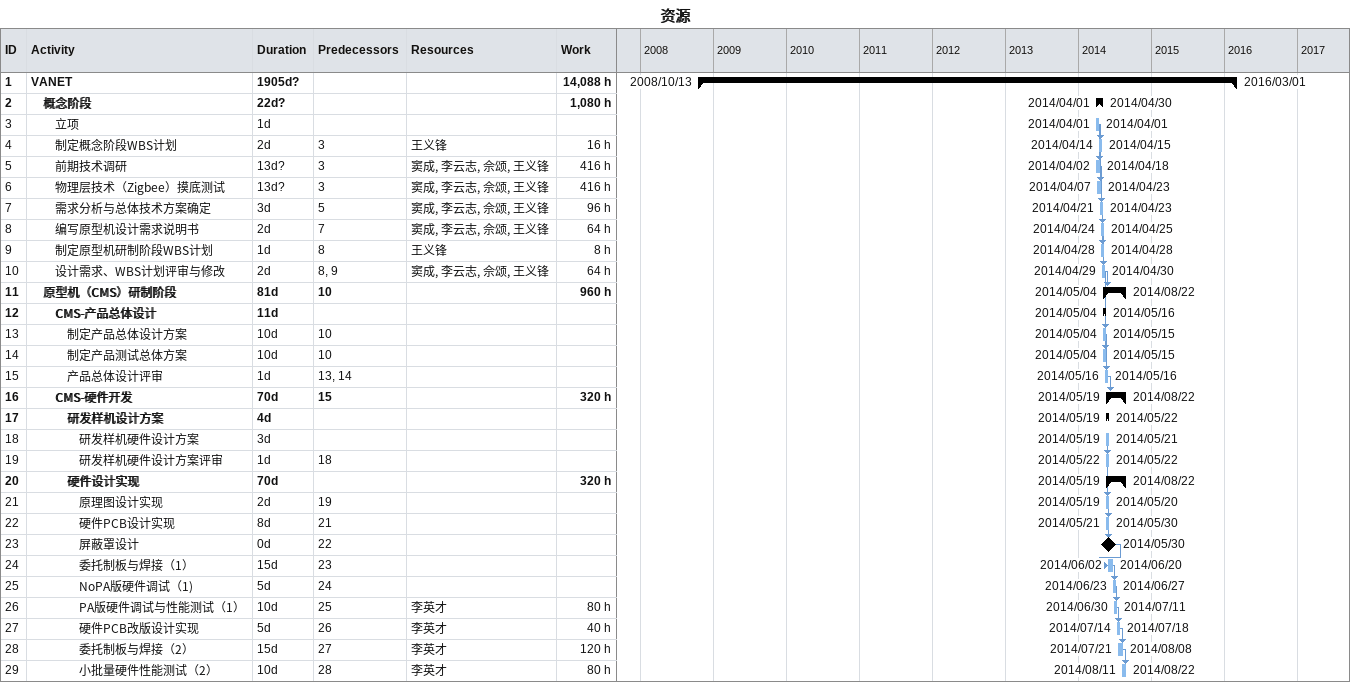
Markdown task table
资源

| ID | Level | Task | Duration | Start | Finish | Predecessors | Resources | Work (h) |
|---|---|---|---|---|---|---|---|---|
| 1 | 1 | **VANET** | 1905d? | 2008-10-13 | 2016-03-01 |  |  | 14088 |
| 2 | 2 | **概念阶段** | 22d? | 2014-04-01 | 2014-04-30 |  |  | 1080 |
| 3 | 3 | 立项 | 1d | 2014-04-01 | 2014-04-01 |  |  |  |
| 4 | 3 | 制定概念阶段WBS计划 | 2d | 2014-04-14 | 2014-04-15 | 3 | 王义锋 | 16 |
| 5 | 3 | 前期技术调研 | 13d? | 2014-04-02 | 2014-04-18 | 3 | 窦成, 李云志, 佘颂, 王义锋 | 416 |
| 6 | 3 | 物理层技术（Zigbee）摸底测试 | 13d? | 2014-04-07 | 2014-04-23 | 3 | 窦成, 李云志, 佘颂, 王义锋 | 416 |
| 7 | 3 | 需求分析与总体技术方案确定 | 3d | 2014-04-21 | 2014-04-23 | 5 | 窦成, 李云志, 佘颂, 王义锋 | 96 |
| 8 | 3 | 编写原型机设计需求说明书 | 2d | 2014-04-24 | 2014-04-25 | 7 | 窦成, 李云志, 佘颂, 王义锋 | 64 |
| 9 | 3 | 制定原型机研制阶段WBS计划 | 1d | 2014-04-28 | 2014-04-28 | 8 | 王义锋 | 8 |
| 10 | 3 | 设计需求、WBS计划评审与修改 | 2d | 2014-04-29 | 2014-04-30 | 8, 9 | 窦成, 李云志, 佘颂, 王义锋 | 64 |
| 11 | 2 | **原型机（CMS）研制阶段** | 81d | 2014-05-04 | 2014-08-22 | 10 |  | 960 |
| 12 | 3 | **CMS-产品总体设计** | 11d | 2014-05-04 | 2014-05-16 |  |  |  |
| 13 | 4 | 制定产品总体设计方案 | 10d | 2014-05-04 | 2014-05-15 | 10 |  |  |
| 14 | 4 | 制定产品测试总体方案 | 10d | 2014-05-04 | 2014-05-15 | 10 |  |  |
| 15 | 4 | 产品总体设计评审 | 1d | 2014-05-16 | 2014-05-16 | 13, 14 |  |  |
| 16 | 3 | **CMS-硬件开发** | 70d | 2014-05-19 | 2014-08-22 | 15 |  | 320 |
| 17 | 4 | **研发样机设计方案** | 4d | 2014-05-19 | 2014-05-22 |  |  |  |
| 18 | 5 | 研发样机硬件设计方案 | 3d | 2014-05-19 | 2014-05-21 |  |  |  |
| 19 | 5 | 研发样机硬件设计方案评审 | 1d | 2014-05-22 | 2014-05-22 | 18 |  |  |
| 20 | 4 | **硬件设计实现** | 70d | 2014-05-19 | 2014-08-22 |  |  | 320 |
| 21 | 5 | 原理图设计实现 | 2d | 2014-05-19 | 2014-05-20 | 19 |  |  |
| 22 | 5 | 硬件PCB设计实现 | 8d | 2014-05-21 | 2014-05-30 | 21 |  |  |
| 23 | 5 | 屏蔽罩设计 | 0d | 2014-05-30 | 2014-05-30 | 22 |  |  |
| 24 | 5 | 委托制板与焊接（1） | 15d | 2014-06-02 | 2014-06-20 | 23 |  |  |
| 25 | 5 | NoPA版硬件调试（1) | 5d | 2014-06-23 | 2014-06-27 | 24 |  |  |
| 26 | 5 | PA版硬件调试与性能测试（1） | 10d | 2014-06-30 | 2014-07-11 | 25 | 李英才 | 80 |
| 27 | 5 | 硬件PCB改版设计实现 | 5d | 2014-07-14 | 2014-07-18 | 26 | 李英才 | 40 |
| 28 | 5 | 委托制板与焊接（2） | 15d | 2014-07-21 | 2014-08-08 | 27 | 李英才 | 120 |
| 29 | 5 | 小批量硬件性能测试（2） | 10d | 2014-08-11 | 2014-08-22 | 28 | 李英才 | 80 |
